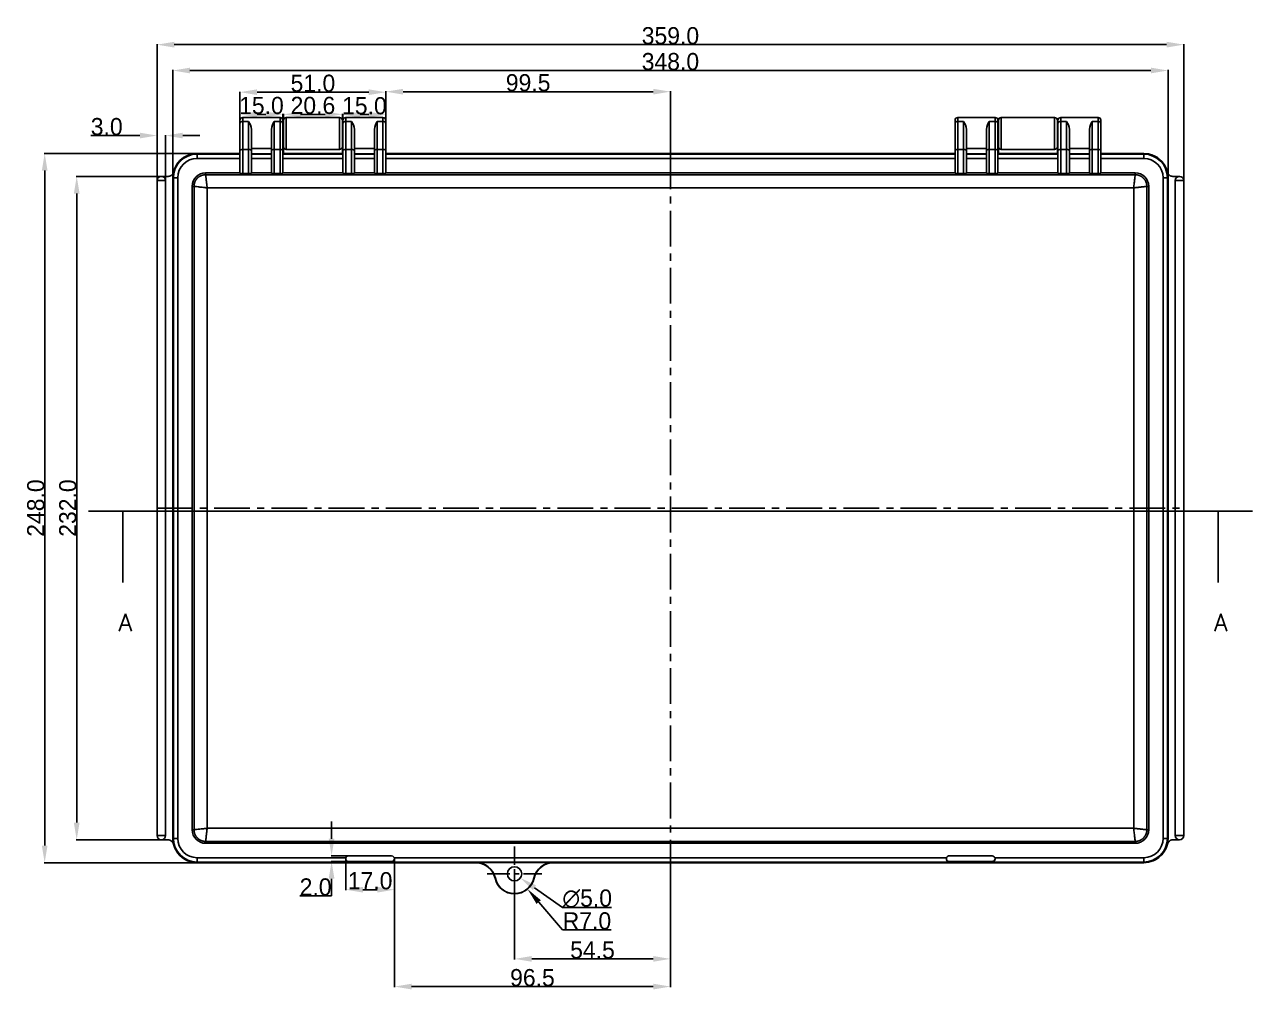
# Model space of a CAD drawing. Header units: inches. Extents: x 84 to 985, y 94 to 954.
# Drawn here: x 94 to 523.3, y 617.1 to 954.5 of the extents above; entities that cross this region are included whole.
import ezdxf
from ezdxf.lldxf.tags import DXFTag

# ---------------------------------------------------------------- set-up
doc = ezdxf.new("R2010")
doc.units = ezdxf.units.IN
doc.header["$MEASUREMENT"] = 0
doc.linetypes.add('CENTER', pattern=[2, 1.25, -0.25, 0.25, -0.25])
for name, color, linetype in [('1', 7, 'Continuous'), ('中心线', 10, 'CENTER'), ('尺寸线', 80, 'Continuous')]:
    doc.layers.add(name, color=color, linetype=linetype)
doc.styles.add('blockfont', font='simplex.shx', dxfattribs={"bigfont": 'bigfont'})
tags = doc.linetypes.add('PHANTOM', pattern=[2.5, 1.25, -0.25, 0.25, -0.25, 0.25, -0.25]).pattern_tags.tags
tags[14:15] = [DXFTag(74, 4), DXFTag(75, 0), DXFTag(340, '0'), DXFTag(46, 0.0), DXFTag(50, 0.0), DXFTag(44, 0.0), DXFTag(45, 0.0)]
tags[12:13] = [DXFTag(74, 4), DXFTag(75, 0), DXFTag(340, '0'), DXFTag(46, 0.0), DXFTag(50, 0.0), DXFTag(44, 0.0), DXFTag(45, 0.0)]
tags[10:11] = [DXFTag(74, 4), DXFTag(75, 0), DXFTag(340, '0'), DXFTag(46, 0.0), DXFTag(50, 0.0), DXFTag(44, 0.0), DXFTag(45, 0.0)]
tags[8:9] = [DXFTag(74, 4), DXFTag(75, 0), DXFTag(340, '0'), DXFTag(46, 0.0), DXFTag(50, 0.0), DXFTag(44, 0.0), DXFTag(45, 0.0)]
tags[6:7] = [DXFTag(74, 4), DXFTag(75, 0), DXFTag(340, '0'), DXFTag(46, 0.0), DXFTag(50, 0.0), DXFTag(44, 0.0), DXFTag(45, 0.0)]
tags[4:5] = [DXFTag(74, 4), DXFTag(75, 0), DXFTag(340, '0'), DXFTag(46, 0.0), DXFTag(50, 0.0), DXFTag(44, 0.0), DXFTag(45, 0.0)]
doc.dimstyles.get("Standard").update_dxf_attribs({"dimtxt": 6, "dimasz": 6, "dimexe": 0.18, "dimexo": 0.0625, "dimgap": 0.09, "dimtad": 1, "dimtoh": 1, "dimdec": 1, "dimzin": 0, "dimdsep": 46, "dimtxsty": 'Standard', "dimcen": 0, "dimadec": 0, "dimazin": 0, "dimtfac": 1, "dimtdec": 1, "dimtofl": 0, "dimtmove": 0, "dimatfit": 3, "dimfxl": 1, "dimtolj": 1, "dimtzin": 0, "dimarcsym": 2})

# ---------------------------------------------------------------- blocks, each defined once
blk = doc.blocks.new('ASSORTED_DRAFT1')
at = {"color": 43}
blk.add_solid([(159.703406, 600.875061), (161.311101, 594.875067), (158.095711, 594.875055), (159.703406, 600.875061)], dxfattribs=at)
blk = doc.blocks.new('ASSORTED_DRAFT2')
at = {"color": 43}
blk.add_solid([(542.703406, 600.875061), (544.311101, 594.875067), (541.095711, 594.875055), (542.703406, 600.875061)], dxfattribs=at)
blk = doc.blocks.new('*D4')
at = {"layer": 'Defpoints', "color": 0}
for p in [(499.29, 947.46), (140.29, 897.37), (499.29, 897.37)]:
    blk.add_point(p, dxfattribs=at)
at = {"layer": '尺寸线', "color": 0, "lineweight": -2}
for p, q in [((140.29, 897.43), (140.29, 947.64)), ((146.29, 947.46), (493.29, 947.46)), ((499.29, 897.43), (499.29, 947.64))]:
    blk.add_line(p, q, dxfattribs=at)
at = {"layer": '尺寸线', "color": 0}
for points in [[(146.29, 948.46), (146.29, 946.46), (140.29, 947.46)], [(493.29, 948.46), (493.29, 946.46), (499.29, 947.46)]]:
    blk.add_solid(points, dxfattribs=at)
at = {"layer": '尺寸线', "color": 0, "insert": (319.79, 950.55), "char_height": 6, "attachment_point": 5}
blk.add_mtext('\\A1;359.0', dxfattribs=at)
blk = doc.blocks.new('*D5')
at = {"layer": 'Defpoints', "color": 0}
for p in [(142.94, 901.4), (112.2, 669.4), (142.94, 669.4)]:
    blk.add_point(p, dxfattribs=at)
at = {"layer": '尺寸线', "color": 0, "lineweight": -2}
for p, q in [((142.88, 901.4), (112.02, 901.4)), ((112.2, 895.4), (112.2, 675.4)), ((142.88, 669.4), (112.02, 669.4))]:
    blk.add_line(p, q, dxfattribs=at)
at = {"layer": '尺寸线', "color": 0}
for points in [[(111.2, 895.4), (113.2, 895.4), (112.2, 901.4)], [(111.2, 675.4), (113.2, 675.4), (112.2, 669.4)]]:
    blk.add_solid(points, dxfattribs=at)
at = {"layer": '尺寸线', "color": 0, "insert": (109.11, 785.4), "char_height": 6, "attachment_point": 5, "rotation": 90}
blk.add_mtext('\\A1;232.0', dxfattribs=at)
blk = doc.blocks.new('*D6')
at = {"layer": 'Defpoints', "color": 0}
for p in [(143.29, 915.68), (140.29, 893.52), (143.29, 893.52)]:
    blk.add_point(p, dxfattribs=at)
at = {"layer": '尺寸线', "color": 0, "lineweight": -2}
for p, q in [((134.29, 915.68), (117.11, 915.68)), ((140.29, 893.58), (140.29, 915.86)), ((143.29, 893.58), (143.29, 915.86)), ((149.29, 915.68), (155.29, 915.68))]:
    blk.add_line(p, q, dxfattribs=at)
at = {"layer": '尺寸线', "color": 0}
for points in [[(134.29, 916.68), (134.29, 914.68), (140.29, 915.68)], [(149.29, 916.68), (149.29, 914.68), (143.29, 915.68)]]:
    blk.add_solid(points, dxfattribs=at)
at = {"layer": '尺寸线', "color": 0, "insert": (122.7, 918.77), "char_height": 6, "attachment_point": 5}
blk.add_mtext('\\A1;3.0', dxfattribs=at)
blk = doc.blocks.new('*D7')
at = {"layer": 'Defpoints', "color": 0}
for p in [(184.29, 923.06), (169.29, 920.44), (184.29, 920.44)]:
    blk.add_point(p, dxfattribs=at)
at = {"layer": '尺寸线', "color": 0, "lineweight": -2}
for p, q in [((169.29, 920.5), (169.29, 923.24)), ((175.29, 923.06), (178.29, 923.06)), ((184.29, 920.5), (184.29, 923.24))]:
    blk.add_line(p, q, dxfattribs=at)
at = {"layer": '尺寸线', "color": 0}
for points in [[(175.29, 924.06), (175.29, 922.06), (169.29, 923.06)], [(178.29, 924.06), (178.29, 922.06), (184.29, 923.06)]]:
    blk.add_solid(points, dxfattribs=at)
at = {"layer": '尺寸线', "color": 0, "insert": (176.79, 926.15), "char_height": 6, "attachment_point": 5}
blk.add_mtext('\\A1;15.0', dxfattribs=at)
blk = doc.blocks.new('*D8')
at = {"layer": 'Defpoints', "color": 0}
for p in [(205.09, 923.09), (184.49, 920.3), (205.09, 920.3)]:
    blk.add_point(p, dxfattribs=at)
at = {"layer": '尺寸线', "color": 0, "lineweight": -2}
for p, q in [((184.49, 920.36), (184.49, 923.27)), ((190.49, 923.09), (199.09, 923.09)), ((205.09, 920.36), (205.09, 923.27))]:
    blk.add_line(p, q, dxfattribs=at)
at = {"layer": '尺寸线', "color": 0}
for points in [[(190.49, 924.09), (190.49, 922.09), (184.49, 923.09)], [(199.09, 924.09), (199.09, 922.09), (205.09, 923.09)]]:
    blk.add_solid(points, dxfattribs=at)
at = {"layer": '尺寸线', "color": 0, "insert": (194.79, 926.18), "char_height": 6, "attachment_point": 5}
blk.add_mtext('\\A1;20.6', dxfattribs=at)
blk = doc.blocks.new('*D9')
at = {"layer": 'Defpoints', "color": 0}
for p in [(205.29, 920.44), (220.29, 922.98), (220.29, 920.44)]:
    blk.add_point(p, dxfattribs=at)
at = {"layer": '尺寸线', "color": 0, "lineweight": -2}
for p, q in [((205.29, 920.5), (205.29, 923.16)), ((220.29, 920.5), (220.29, 923.16)), ((211.29, 922.98), (214.29, 922.98))]:
    blk.add_line(p, q, dxfattribs=at)
at = {"layer": '尺寸线', "color": 0}
for points in [[(211.29, 923.98), (211.29, 921.98), (205.29, 922.98)], [(214.29, 923.98), (214.29, 921.98), (220.29, 922.98)]]:
    blk.add_solid(points, dxfattribs=at)
at = {"layer": '尺寸线', "color": 0, "insert": (212.79, 926.07), "char_height": 6, "attachment_point": 5}
blk.add_mtext('\\A1;15.0', dxfattribs=at)
blk = doc.blocks.new('*D10')
at = {"layer": 'Defpoints', "color": 0}
for p in [(220.29, 930.84), (169.29, 915.11), (220.29, 915.11)]:
    blk.add_point(p, dxfattribs=at)
at = {"layer": '尺寸线', "color": 0, "lineweight": -2}
for p, q in [((169.29, 915.17), (169.29, 931.02)), ((175.29, 930.84), (214.29, 930.84)), ((220.29, 915.17), (220.29, 931.02))]:
    blk.add_line(p, q, dxfattribs=at)
at = {"layer": '尺寸线', "color": 0}
for points in [[(175.29, 931.84), (175.29, 929.84), (169.29, 930.84)], [(214.29, 931.84), (214.29, 929.84), (220.29, 930.84)]]:
    blk.add_solid(points, dxfattribs=at)
at = {"layer": '尺寸线', "color": 0, "insert": (194.79, 933.93), "char_height": 6, "attachment_point": 5}
blk.add_mtext('\\A1;51.0', dxfattribs=at)
blk = doc.blocks.new('*D11')
at = {"layer": 'Defpoints', "color": 0}
for p in [(263.24, 658.93), (267.34, 656.07)]:
    blk.add_point(p, dxfattribs=at)
at = {"layer": '尺寸线', "color": 0, "lineweight": -2}
for p, q in [((282.09, 645.75), (272.25, 652.63)), ((299.18, 645.75), (282.09, 645.75))]:
    blk.add_line(p, q, dxfattribs=at)
at = {"layer": '尺寸线', "color": 0}
blk.add_solid([(272.83, 653.45), (271.68, 651.81), (267.34, 656.07)], dxfattribs=at)
at = {"layer": '尺寸线', "color": 0, "insert": (290.68, 648.84), "char_height": 6, "attachment_point": 5}
blk.add_mtext('\\A1;∅5.0', dxfattribs=at)
blk = doc.blocks.new('*D12')
at = {"layer": 'Defpoints', "color": 0}
for p in [(265.29, 657.5), (269.83, 652.18)]:
    blk.add_point(p, dxfattribs=at)
at = {"layer": '尺寸线', "color": 0, "lineweight": -2}
for p, q in [((282.01, 637.92), (273.73, 647.62)), ((299.1, 637.92), (282.01, 637.92))]:
    blk.add_line(p, q, dxfattribs=at)
at = {"layer": '尺寸线', "color": 0}
blk.add_solid([(274.49, 648.26), (272.97, 646.97), (269.83, 652.18)], dxfattribs=at)
at = {"layer": '尺寸线', "color": 0, "insert": (290.6, 641.01), "char_height": 6, "attachment_point": 5}
blk.add_mtext('\\A1;R7.0', dxfattribs=at)
blk = doc.blocks.new('*D13')
at = {"layer": 'Defpoints', "color": 0}
for p in [(206.29, 662.79), (223.29, 662.79), (223.29, 651.95)]:
    blk.add_point(p, dxfattribs=at)
at = {"layer": '尺寸线', "color": 0, "lineweight": -2}
for p, q in [((206.29, 662.72), (206.29, 651.77)), ((223.29, 662.72), (223.29, 651.77)), ((212.29, 651.95), (217.29, 651.95))]:
    blk.add_line(p, q, dxfattribs=at)
at = {"layer": '尺寸线', "color": 0}
for points in [[(212.29, 652.95), (212.29, 650.95), (206.29, 651.95)], [(217.29, 652.95), (217.29, 650.95), (223.29, 651.95)]]:
    blk.add_solid(points, dxfattribs=at)
at = {"layer": '尺寸线', "color": 0, "insert": (214.79, 655.04), "char_height": 6, "attachment_point": 5}
blk.add_mtext('\\A1;17.0', dxfattribs=at)
blk = doc.blocks.new('*D14')
at = {"layer": 'Defpoints', "color": 0}
for p in [(201.32, 661.78), (211.06, 663.79), (211.06, 661.78)]:
    blk.add_point(p, dxfattribs=at)
at = {"layer": '尺寸线', "color": 0, "lineweight": -2}
for p, q in [((201.32, 669.79), (201.32, 675.79)), ((211, 663.79), (201.14, 663.79)), ((211, 661.78), (201.14, 661.78)), ((201.32, 655.78), (201.32, 649.78)), ((201.32, 649.78), (190.23, 649.78))]:
    blk.add_line(p, q, dxfattribs=at)
at = {"layer": '尺寸线', "color": 0}
for points in [[(200.32, 669.79), (202.32, 669.79), (201.32, 663.79)], [(200.32, 655.78), (202.32, 655.78), (201.32, 661.78)]]:
    blk.add_solid(points, dxfattribs=at)
at = {"layer": '尺寸线', "color": 0, "insert": (195.73, 652.87), "char_height": 6, "attachment_point": 5}
blk.add_mtext('\\A1;2.0', dxfattribs=at)
blk = doc.blocks.new('*D15')
at = {"layer": 'Defpoints', "color": 0}
for p in [(493.79, 938.42), (145.79, 900.9), (493.79, 900.9)]:
    blk.add_point(p, dxfattribs=at)
at = {"layer": '尺寸线', "color": 0, "lineweight": -2}
for p, q in [((145.79, 900.96), (145.79, 938.6)), ((151.79, 938.42), (487.79, 938.42)), ((493.79, 900.96), (493.79, 938.6))]:
    blk.add_line(p, q, dxfattribs=at)
at = {"layer": '尺寸线', "color": 0}
for points in [[(151.79, 939.42), (151.79, 937.42), (145.79, 938.42)], [(487.79, 939.42), (487.79, 937.42), (493.79, 938.42)]]:
    blk.add_solid(points, dxfattribs=at)
at = {"layer": '尺寸线', "color": 0, "insert": (319.79, 941.51), "char_height": 6, "attachment_point": 5}
blk.add_mtext('\\A1;348.0', dxfattribs=at)
blk = doc.blocks.new('*D16')
at = {"layer": 'Defpoints', "color": 0}
for p in [(159.88, 909.4), (101, 661.4), (159.88, 661.4)]:
    blk.add_point(p, dxfattribs=at)
at = {"layer": '尺寸线', "color": 0, "lineweight": -2}
for p, q in [((159.81, 909.4), (100.82, 909.4)), ((101, 903.4), (101, 667.4)), ((159.81, 661.4), (100.82, 661.4))]:
    blk.add_line(p, q, dxfattribs=at)
at = {"layer": '尺寸线', "color": 0}
for points in [[(100, 903.4), (102, 903.4), (101, 909.4)], [(100, 667.4), (102, 667.4), (101, 661.4)]]:
    blk.add_solid(points, dxfattribs=at)
at = {"layer": '尺寸线', "color": 0, "insert": (97.91, 785.4), "char_height": 6, "attachment_point": 5, "rotation": 90}
blk.add_mtext('\\A1;248.0', dxfattribs=at)
blk = doc.blocks.new('*D33')
at = {"layer": 'Defpoints', "color": 0}
for p in [(319.79, 665.49), (265.29, 657.5), (319.79, 627.75)]:
    blk.add_point(p, dxfattribs=at)
at = {"layer": '尺寸线', "color": 0, "lineweight": -2}
for p, q in [((319.79, 665.43), (319.79, 627.57)), ((265.29, 657.44), (265.29, 627.57)), ((271.29, 627.75), (313.79, 627.75))]:
    blk.add_line(p, q, dxfattribs=at)
at = {"layer": '尺寸线', "color": 0}
for points in [[(271.29, 628.75), (271.29, 626.75), (265.29, 627.75)], [(313.79, 628.75), (313.79, 626.75), (319.79, 627.75)]]:
    blk.add_solid(points, dxfattribs=at)
at = {"layer": '尺寸线', "color": 0, "insert": (292.54, 630.84), "char_height": 6, "attachment_point": 5}
blk.add_mtext('\\A1;54.5', dxfattribs=at)
blk = doc.blocks.new('*D34')
at = {"layer": 'Defpoints', "color": 0}
for p in [(223.29, 662.68), (319.79, 665.43), (319.79, 618.07)]:
    blk.add_point(p, dxfattribs=at)
at = {"layer": '尺寸线', "color": 0, "lineweight": -2}
for p, q in [((223.29, 662.62), (223.29, 617.89)), ((319.79, 665.36), (319.79, 617.89)), ((229.29, 618.07), (313.79, 618.07))]:
    blk.add_line(p, q, dxfattribs=at)
at = {"layer": '尺寸线', "color": 0}
for points in [[(229.29, 619.07), (229.29, 617.07), (223.29, 618.07)], [(313.79, 619.07), (313.79, 617.07), (319.79, 618.07)]]:
    blk.add_solid(points, dxfattribs=at)
at = {"layer": '尺寸线', "color": 0, "insert": (271.54, 621.16), "char_height": 6, "attachment_point": 5}
blk.add_mtext('\\A1;96.5', dxfattribs=at)
blk = doc.blocks.new('*D45')
at = {"layer": 'Defpoints', "color": 0}
for p in [(319.79, 931.02), (220.29, 915.17), (319.79, 909.17)]:
    blk.add_point(p, dxfattribs=at)
at = {"layer": '尺寸线', "color": 0, "lineweight": -2}
for p, q in [((220.29, 915.23), (220.29, 931.2)), ((226.29, 931.02), (313.79, 931.02)), ((319.79, 909.23), (319.79, 931.2))]:
    blk.add_line(p, q, dxfattribs=at)
at = {"layer": '尺寸线', "color": 0}
for points in [[(226.29, 932.02), (226.29, 930.02), (220.29, 931.02)], [(313.79, 932.02), (313.79, 930.02), (319.79, 931.02)]]:
    blk.add_solid(points, dxfattribs=at)
at = {"layer": '尺寸线', "color": 0, "insert": (270.04, 934.11), "char_height": 6, "attachment_point": 5}
blk.add_mtext('\\A1;99.5', dxfattribs=at)

msp = doc.modelspace()

# ---------------------------------------------------------------- linework, layer by layer
at = {"layer": '1', "color": 252}
for p, q in [((169.29, 921), (169.29, 919.88)), ((169.29, 910.34), (169.29, 919.88)), ((170.29, 922), (170.29, 920.63)), ((183.29, 922), (170.29, 922)), ((170.29, 920.63), (170.29, 910.8)), ((172.29, 920.63), (170.29, 920.63)), ((172.29, 910.8), (172.29, 920.63)), ((181.29, 920.63), (181.29, 910.8)), ((183.29, 920.63), (181.29, 920.63)), ((183.29, 922), (183.29, 920.63)), ((183.29, 910.8), (183.29, 920.63)), ((184.29, 921), (184.29, 919.88)), ((184.29, 919.88), (184.29, 910.34)), ((184.49, 921), (184.49, 911.8)), ((185.49, 922), (185.49, 910.8)), ((204.09, 922), (185.49, 922)), ((204.09, 922), (204.09, 910.8)), ((205.09, 921), (205.09, 911.8)), ((205.29, 921), (205.29, 919.88)), ((205.29, 910.34), (205.29, 919.88)), ((206.29, 922), (206.29, 920.63)), ((219.29, 922), (206.29, 922)), ((206.29, 920.63), (206.29, 910.8)), ((208.29, 920.63), (206.29, 920.63)), ((208.29, 910.8), (208.29, 920.63)), ((217.29, 920.63), (217.29, 910.8)), ((219.29, 920.63), (217.29, 920.63)), ((219.29, 922), (219.29, 920.63)), ((219.29, 910.8), (219.29, 920.63)), ((220.29, 921), (220.29, 919.88)), ((220.29, 919.88), (220.29, 910.34)), ((419.29, 921), (419.29, 919.88)), ((419.29, 910.34), (419.29, 919.88)), ((420.29, 920.63), (420.29, 922)), ((433.29, 922), (420.29, 922)), ((420.29, 920.63), (420.29, 910.8)), ((420.29, 920.63), (422.29, 920.63)), ((422.29, 910.8), (422.29, 920.63)), ((431.29, 920.63), (431.29, 910.8)), ((431.29, 920.63), (433.29, 920.63)), ((433.29, 922), (433.29, 920.63)), ((433.29, 910.8), (433.29, 920.63)), ((434.29, 919.88), (434.29, 921)), ((434.29, 919.88), (434.29, 910.34)), ((434.49, 911.8), (434.49, 921)), ((435.49, 922), (435.49, 910.8)), ((454.09, 922), (435.49, 922)), ((454.09, 910.8), (454.09, 922)), ((455.09, 921), (455.09, 911.8)), ((455.29, 921), (455.29, 919.88)), ((455.29, 910.34), (455.29, 919.88)), ((456.29, 920.63), (456.29, 922)), ((469.29, 922), (456.29, 922)), ((456.29, 920.63), (456.29, 910.8)), ((456.29, 920.63), (458.29, 920.63)), ((458.29, 910.8), (458.29, 920.63)), ((467.29, 920.63), (467.29, 910.8)), ((467.29, 920.63), (469.29, 920.63)), ((469.29, 922), (469.29, 920.63)), ((469.29, 910.8), (469.29, 920.63)), ((470.29, 919.88), (470.29, 921)), ((470.29, 919.88), (470.29, 910.34)), ((173.29, 917.78), (173.29, 910.34)), ((180.29, 910.34), (180.29, 917.78)), ((209.29, 917.78), (209.29, 910.34)), ((216.29, 910.34), (216.29, 917.78)), ((423.29, 917.78), (423.29, 910.34)), ((430.29, 910.34), (430.29, 917.78)), ((459.29, 917.78), (459.29, 910.34)), ((466.29, 910.34), (466.29, 917.78)), ((169.29, 902.41), (169.29, 910.34)), ((170.29, 910.8), (170.29, 902.38)), ((172.29, 910.8), (170.29, 910.8)), ((172.29, 902.38), (172.29, 910.8)), ((180.29, 911.17), (173.29, 911.17)), ((173.29, 910.34), (173.29, 902.41)), ((180.29, 902.41), (180.29, 910.34)), ((181.29, 910.8), (181.29, 902.38)), ((183.29, 910.8), (181.29, 910.8)), ((183.29, 902.38), (183.29, 910.8)), ((184.29, 910.34), (184.29, 902.41)), ((184.49, 911.8), (184.49, 909.4)), ((204.09, 910.8), (185.49, 910.8)), ((205.09, 911.8), (205.09, 909.4)), ((205.29, 902.41), (205.29, 910.34)), ((206.29, 910.8), (206.29, 902.38)), ((208.29, 910.8), (206.29, 910.8)), ((208.29, 902.38), (208.29, 910.8)), ((216.29, 911.17), (209.29, 911.17)), ((209.29, 910.34), (209.29, 902.41)), ((216.29, 902.41), (216.29, 910.34)), ((217.29, 910.8), (217.29, 902.38)), ((219.29, 910.8), (217.29, 910.8)), ((219.29, 902.38), (219.29, 910.8)), ((220.29, 910.34), (220.29, 902.41)), ((419.29, 902.41), (419.29, 910.34)), ((420.29, 910.8), (420.29, 902.38)), ((420.29, 910.8), (422.29, 910.8)), ((422.29, 902.38), (422.29, 910.8)), ((430.29, 911.17), (423.29, 911.17)), ((423.29, 910.34), (423.29, 902.41)), ((430.29, 902.41), (430.29, 910.34)), ((431.29, 910.8), (431.29, 902.38)), ((431.29, 910.8), (433.29, 910.8)), ((433.29, 902.38), (433.29, 910.8)), ((434.29, 910.34), (434.29, 902.41)), ((434.49, 911.8), (434.49, 909.4)), ((435.49, 910.8), (454.09, 910.8)), ((455.09, 911.8), (455.09, 909.4)), ((455.29, 902.41), (455.29, 910.34)), ((456.29, 910.8), (456.29, 902.38)), ((456.29, 910.8), (458.29, 910.8)), ((458.29, 902.38), (458.29, 910.8)), ((466.29, 911.17), (459.29, 911.17)), ((459.29, 910.34), (459.29, 902.41)), ((466.29, 902.41), (466.29, 910.34)), ((467.29, 910.8), (467.29, 902.38)), ((467.29, 910.8), (469.29, 910.8)), ((469.29, 902.38), (469.29, 910.8)), ((470.29, 910.34), (470.29, 902.41)), ((154.29, 909.17), (154.29, 909.4)), ((169.29, 909.4), (154.29, 909.4)), ((169.29, 909.4), (154.29, 909.4)), ((154.29, 907.67), (154.29, 909.17)), ((154.29, 909.17), (169.29, 909.17)), ((169.29, 907.67), (154.29, 907.67)), ((180.29, 909.33), (173.29, 909.33)), ((173.29, 909.17), (180.29, 909.17)), ((180.29, 907.67), (173.29, 907.67)), ((205.29, 909.4), (184.29, 909.4)), ((184.49, 909.4), (184.29, 909.4)), ((184.29, 909.17), (205.29, 909.17)), ((205.29, 907.67), (184.29, 907.67)), ((205.29, 909.4), (205.09, 909.4)), ((216.29, 909.33), (209.29, 909.33)), ((209.29, 909.17), (216.29, 909.17)), ((216.29, 907.67), (209.29, 907.67)), ((419.29, 909.4), (220.29, 909.4)), ((419.29, 909.4), (220.29, 909.4)), ((220.29, 909.17), (419.29, 909.17)), ((419.29, 907.67), (220.29, 907.67)), ((430.29, 909.33), (423.29, 909.33)), ((423.29, 909.17), (430.29, 909.17)), ((430.29, 907.67), (423.29, 907.67)), ((455.29, 909.4), (434.29, 909.4)), ((434.49, 909.4), (434.29, 909.4)), ((434.29, 909.17), (455.29, 909.17)), ((455.29, 907.67), (434.29, 907.67)), ((455.29, 909.4), (455.09, 909.4)), ((466.29, 909.33), (459.29, 909.33)), ((459.29, 909.17), (466.29, 909.17)), ((466.29, 907.67), (459.29, 907.67)), ((485.29, 909.4), (470.29, 909.4)), ((485.29, 909.4), (470.29, 909.4)), ((470.29, 909.17), (485.29, 909.17)), ((485.29, 907.67), (470.29, 907.67)), ((485.29, 909.17), (485.29, 909.4)), ((485.29, 907.67), (485.29, 909.17)), ((157.29, 901.97), (157.29, 902.62)), ((157.29, 902.62), (169.29, 902.62)), ((157.29, 901.97), (482.29, 901.97)), ((172.29, 902.38), (170.29, 902.38)), ((173.29, 902.62), (180.29, 902.62)), ((183.29, 902.38), (181.29, 902.38)), ((184.29, 902.62), (205.29, 902.62)), ((208.29, 902.38), (206.29, 902.38)), ((209.29, 902.62), (216.29, 902.62)), ((219.29, 902.38), (217.29, 902.38)), ((220.29, 902.62), (419.29, 902.62)), ((420.29, 902.38), (422.29, 902.38)), ((423.29, 902.62), (430.29, 902.62)), ((431.29, 902.38), (433.29, 902.38)), ((434.29, 902.62), (455.29, 902.62)), ((456.29, 902.38), (458.29, 902.38)), ((459.29, 902.62), (466.29, 902.62)), ((467.29, 902.38), (469.29, 902.38)), ((470.29, 902.62), (482.29, 902.62)), ((482.29, 901.97), (482.29, 902.62)), ((140.29, 670.9), (140.29, 899.9)), ((143.29, 899.9), (140.29, 899.9)), ((144.09, 901.4), (141.79, 901.4)), ((143.29, 899.9), (143.29, 670.9)), ((145.79, 900.9), (145.79, 669.9)), ((146.02, 900.9), (145.79, 900.9)), ((147.52, 900.9), (146.02, 900.9)), ((146.02, 669.9), (146.02, 900.9)), ((147.52, 900.9), (147.52, 669.9)), ((153.22, 897.9), (152.57, 897.9)), ((152.57, 672.9), (152.57, 897.9)), ((153.22, 672.9), (153.22, 897.9)), ((481.76, 897.38), (157.81, 897.38)), ((157.81, 897.38), (157.81, 673.43)), ((481.76, 673.43), (481.76, 897.38)), ((486.36, 897.9), (486.36, 672.9)), ((486.36, 897.9), (487.01, 897.9)), ((487.01, 897.9), (487.01, 672.9)), ((492.06, 669.9), (492.06, 900.9)), ((493.56, 900.9), (492.06, 900.9)), ((493.56, 900.9), (493.56, 669.9)), ((493.56, 900.9), (493.79, 900.9)), ((493.79, 669.9), (493.79, 900.9)), ((497.79, 901.4), (495.49, 901.4)), ((496.29, 670.9), (496.29, 899.9)), ((499.29, 899.9), (496.29, 899.9)), ((499.29, 899.9), (499.29, 670.9)), ((143.29, 670.9), (140.29, 670.9)), ((146.02, 669.9), (145.79, 669.9)), ((147.52, 669.9), (146.02, 669.9)), ((153.22, 672.9), (152.57, 672.9)), ((157.81, 673.43), (481.76, 673.43)), ((486.36, 672.9), (487.01, 672.9)), ((493.56, 669.9), (492.06, 669.9)), ((493.56, 669.9), (493.79, 669.9)), ((499.29, 670.9), (496.29, 670.9)), ((141.79, 669.4), (144.09, 669.4)), ((482.29, 668.83), (157.29, 668.83)), ((157.29, 668.83), (157.29, 668.18)), ((482.29, 668.18), (157.29, 668.18)), ((482.29, 668.83), (482.29, 668.18)), ((495.49, 669.4), (497.79, 669.4)), ((154.29, 661.63), (154.29, 663.13)), ((154.29, 663.13), (206.35, 663.13)), ((154.29, 661.63), (154.29, 661.4)), ((207.29, 661.63), (154.29, 661.63)), ((154.29, 661.4), (251.64, 661.4)), ((154.29, 661.4), (206.29, 661.4)), ((206.29, 662.79), (206.29, 662.68)), ((222.29, 663.79), (207.29, 663.79)), ((207.29, 661.78), (222.29, 661.78)), ((207.29, 661.78), (207.29, 661.63)), ((222.29, 661.63), (222.29, 661.78)), ((417.29, 661.63), (222.29, 661.63)), ((223.23, 663.13), (416.35, 663.13)), ((223.29, 662.68), (223.29, 662.79)), ((223.29, 661.4), (251.64, 661.4)), ((278.94, 661.51), (251.64, 661.51)), ((251.64, 661.51), (251.64, 661.4)), ((278.94, 661.51), (278.94, 661.4)), ((278.94, 661.4), (485.29, 661.4)), ((278.94, 661.4), (416.29, 661.4)), ((416.29, 662.79), (416.29, 662.68)), ((432.29, 663.79), (417.29, 663.79)), ((417.29, 661.78), (417.29, 661.63)), ((417.29, 661.78), (432.29, 661.78)), ((432.29, 661.63), (432.29, 661.78)), ((485.29, 661.63), (432.29, 661.63)), ((433.23, 663.13), (485.29, 663.13)), ((433.29, 662.68), (433.29, 662.79)), ((433.29, 661.4), (485.29, 661.4)), ((485.29, 661.63), (485.29, 663.13)), ((485.29, 661.63), (485.29, 661.4)), ((258.57, 655.98), (258.46, 655.95)), ((272.01, 655.98), (272.11, 655.95))]:
    msp.add_line(p, q, dxfattribs=at)
at = {"layer": '1', "color": 43, "linetype": 'PHANTOM', "ltscale": 32.56}
msp.add_line((523.29, 784.35), (116.29, 784.35), dxfattribs=at)
at = {"layer": '1', "color": 43}
for p, q in [((128.29, 759.35), (128.29, 784.35)), ((511.29, 759.35), (511.29, 784.35))]:
    msp.add_line(p, q, dxfattribs=at)
at = {"layer": '1', "color": 23, "linetype": 'CENTER', "ltscale": 6.35}
for p, q in [((265.29, 647.98), (265.29, 667.03)), ((255.76, 657.5), (274.81, 657.5))]:
    msp.add_line(p, q, dxfattribs=at)
at = {"layer": '1', "color": 252}
msp.add_circle((265.29, 657.5), 2.5, dxfattribs=at)
for centre, radius, start, end in [((170.29, 921), 1, 90, 180), ((183.29, 921), 1, 0, 90), ((185.49, 921), 1, 90, 180), ((204.09, 921), 1, 0, 90), ((206.29, 921), 1, 90, 180), ((219.29, 921), 1, 0, 90), ((420.29, 921), 1, 90, 180), ((433.29, 921), 1, 0, 90), ((435.49, 921), 1, 90, 180), ((454.09, 921), 1, 0, 90), ((456.29, 921), 1, 90, 180), ((469.29, 921), 1, 0, 90), ((154.29, 900.9), 8.5, 90, 180), ((154.29, 900.9), 8.5, 90, 166.2242), ((154.29, 900.9), 6.77, 90, 180), ((485.29, 900.9), 8.5, 0, 90), ((485.29, 900.9), 8.5, 13.7758, 90), ((485.29, 900.9), 6.77, 0, 90), ((141.79, 899.9), 1.5, 0, 180), ((497.79, 899.9), 1.5, 0, 180), ((141.79, 670.9), 1.5, 180, 0), ((154.29, 669.9), 8.5, 180, 270), ((154.29, 669.9), 6.77, 180, 270), ((485.29, 669.9), 6.77, 270, 0), ((485.29, 669.9), 8.5, 270, 0), ((497.79, 670.9), 1.5, 180, 0), ((154.29, 669.9), 8.5, 193.7758, 270), ((485.29, 669.9), 8.5, 270, 346.2242), ((265.29, 657.5), 7, 192.793, 347.207), ((265.29, 657.5), 7, 192.793, 347.207), ((265.29, 657.5), 6.89, 192.793, 347.207)]:
    msp.add_arc(centre, radius, start, end, dxfattribs=at)
at = {"layer": '1', "color": 252, "extrusion": (0, 0, -1)}
for centre, radius, start, end in [((-185.49, 911.8), 1, 270, 0), ((-204.09, 911.8), 1, 180, 270), ((-435.49, 911.8), 1, 270, 0), ((-454.09, 911.8), 1, 180, 270), ((-154.29, 900.9), 8.27, 0, 90), ((-485.29, 900.9), 8.27, 90, 180), ((-157.29, 897.9), 4.72, 0, 90), ((-482.29, 897.9), 4.72, 90, 180), ((-154.29, 669.9), 8.27, 270, 0), ((-157.29, 672.9), 4.72, 270, 0), ((-482.29, 672.9), 4.72, 180, 270), ((-485.29, 669.9), 8.27, 180, 270), ((-251.64, 654.4), 7.11, 90, 167.207), ((-251.64, 654.4), 7, 90, 167.207), ((-251.64, 654.4), 7, 90, 167.207), ((-278.94, 654.4), 7.11, 12.793, 90), ((-278.94, 654.4), 7, 12.793, 90), ((-278.94, 654.4), 7, 12.793, 90)]:
    msp.add_arc(centre, radius, start, end, dxfattribs=at)
at = {"layer": '1', "color": 252}
for centre, major_axis, ratio, start_param, end_param in [((170.29, 919.88), (-1, 0), 0.755344, 4.712389, 6.283185), ((183.29, 919.88), (1, 0), 0.755344, 0, 1.570796), ((206.29, 919.88), (-1, 0), 0.755344, 4.712389, 6.283185), ((219.29, 919.88), (1, 0), 0.755344, 0, 1.570796), ((420.29, 919.88), (-1, 0), 0.755344, 4.712389, 6.283185), ((433.29, 919.88), (1, 0), 0.755344, 0, 1.570796), ((456.29, 919.88), (1, 0), 0.755344, 1.570796, 3.141593), ((469.29, 919.88), (-1, 0), 0.755344, 3.141593, 4.712389), ((207.29, 662.79), (0, 1), 0.999391, 0, 3.141593), ((222.29, 662.79), (0, 1), 0.999391, 3.141593, 6.283185), ((417.29, 662.79), (0, 1), 0.999391, 0, 3.141593), ((432.29, 662.79), (0, 1), 0.999391, 3.141593, 6.283185)]:
    msp.add_ellipse(centre, major_axis=major_axis, ratio=ratio, start_param=start_param, end_param=end_param, dxfattribs=at)
at = {"layer": '1', "color": 252, "extrusion": (0, 0, -1)}
for centre, ratio, start_param, end_param in [((170.29, 910.34), 0.456311, 3.141593, 4.712389), ((172.29, 910.34), 0.456311, 4.712389, 6.283185), ((181.29, 910.34), 0.456311, 3.141593, 4.712389), ((183.29, 910.34), 0.456311, 4.712389, 6.283185), ((206.29, 910.34), 0.456311, 3.141593, 4.712389), ((208.29, 910.34), 0.456311, 4.712389, 6.283185), ((217.29, 910.34), 0.456311, 3.141593, 4.712389), ((219.29, 910.34), 0.456311, 4.712389, 6.283185), ((420.29, 910.34), 0.456311, 3.141593, 4.712389), ((422.29, 910.34), 0.456311, 4.712389, 6.283185), ((431.29, 910.34), 0.456311, 3.141593, 4.712389), ((433.29, 910.34), 0.456311, 4.712389, 6.283185), ((456.29, 910.34), 0.456311, 3.141593, 4.712389), ((458.29, 910.34), 0.456311, 4.712389, 6.283185), ((467.29, 910.34), 0.456311, 3.141593, 4.712389), ((469.29, 910.34), 0.456311, 4.712389, 6.283185), ((170.29, 902.41), 0.034921, 1.570796, 3.141593), ((172.29, 902.41), 0.034921, 0, 1.570796), ((181.29, 902.41), 0.034921, 1.570796, 3.141593), ((183.29, 902.41), 0.034921, 0, 1.570796), ((206.29, 902.41), 0.034921, 1.570796, 3.141593), ((208.29, 902.41), 0.034921, 0, 1.570796), ((217.29, 902.41), 0.034921, 1.570796, 3.141593), ((219.29, 902.41), 0.034921, 0, 1.570796), ((420.29, 902.41), 0.034921, 1.570796, 3.141593), ((422.29, 902.41), 0.034921, 0, 1.570796), ((431.29, 902.41), 0.034921, 1.570796, 3.141593), ((433.29, 902.41), 0.034921, 0, 1.570796), ((456.29, 902.41), 0.034921, 1.570796, 3.141593), ((458.29, 902.41), 0.034921, 0, 1.570796), ((467.29, 902.41), 0.034921, 1.570796, 3.141593), ((469.29, 902.41), 0.034921, 0, 1.570796)]:
    msp.add_ellipse(centre, major_axis=(1, 0), ratio=ratio, start_param=start_param, end_param=end_param, dxfattribs=at)
at = {"layer": '1', "color": 252}
for points in [[(172.29, 920.63), (172.75, 919.91), (173.29, 918.95), (173.29, 917.78)], [(180.29, 917.78), (180.29, 918.95), (180.83, 919.91), (181.29, 920.63)], [(208.29, 920.63), (208.75, 919.91), (209.29, 918.95), (209.29, 917.78)], [(216.29, 917.78), (216.29, 918.95), (216.83, 919.91), (217.29, 920.63)], [(422.29, 920.63), (422.75, 919.91), (423.29, 918.95), (423.29, 917.78)], [(430.29, 917.78), (430.29, 918.95), (430.83, 919.91), (431.29, 920.63)], [(458.29, 920.63), (458.75, 919.91), (459.29, 918.95), (459.29, 917.78)], [(466.29, 917.78), (466.29, 918.95), (466.83, 919.91), (467.29, 920.63)]]:
    msp.add_open_spline(points, degree=3, dxfattribs=at)
for points, knots in [([(146.03, 902.92), (145.98, 902.71), (145.89, 902.5), (145.65, 902.13), (145.5, 901.97), (145.24, 901.76), (145.14, 901.7), (144.95, 901.59), (144.85, 901.55), (144.64, 901.47), (144.53, 901.45), (144.31, 901.41), (144.2, 901.4), (144.09, 901.4)], [0, 0, 0, 0, 0.25, 0.25, 0.5, 0.5, 0.625, 0.625, 0.75, 0.75, 0.875, 0.875, 1, 1, 1, 1]), ([(153.22, 897.9), (153.22, 897.93), (153.22, 898), (153.22, 898.09), (153.23, 898.19), (153.23, 898.28), (153.24, 898.38), (153.26, 898.47), (153.27, 898.56), (153.29, 898.66), (153.31, 898.75), (153.33, 898.84), (153.35, 898.93), (153.37, 899.02), (153.4, 899.11), (153.43, 899.2), (153.46, 899.29), (153.49, 899.37), (153.53, 899.46), (153.56, 899.54), (153.6, 899.62), (153.64, 899.71), (153.68, 899.79), (153.72, 899.87), (153.77, 899.94), (153.81, 900.02), (153.86, 900.1), (153.91, 900.17), (153.96, 900.24), (154.01, 900.32), (154.06, 900.39), (154.12, 900.46), (154.17, 900.52), (154.23, 900.59), (154.29, 900.65), (154.35, 900.72), (154.43, 900.8), (154.54, 900.9), (154.67, 901.02), (154.81, 901.13), (154.96, 901.24), (155.11, 901.34), (155.27, 901.44), (155.44, 901.53), (155.6, 901.61), (155.78, 901.68), (155.95, 901.75), (156.14, 901.81), (156.32, 901.86), (156.51, 901.9), (156.7, 901.93), (156.89, 901.95), (157.09, 901.97), (157.22, 901.97), (157.29, 901.97)], [0, 0, 0, 0, 0.015049, 0.030054, 0.045013, 0.059927, 0.074796, 0.089619, 0.104398, 0.119132, 0.13382, 0.148464, 0.163063, 0.177617, 0.192125, 0.206589, 0.221009, 0.235383, 0.249713, 0.263997, 0.278237, 0.292433, 0.306584, 0.32069, 0.334751, 0.348768, 0.36274, 0.376668, 0.390551, 0.40439, 0.418184, 0.431934, 0.445639, 0.4593, 0.472917, 0.486489, 0.500017, 0.527915, 0.556, 0.584274, 0.612736, 0.641387, 0.670226, 0.699255, 0.728474, 0.757881, 0.787479, 0.817267, 0.847245, 0.877414, 0.907774, 0.938325, 0.969067, 1, 1, 1, 1]), ([(157.29, 901.97), (157.29, 901.97), (157.29, 901.96), (157.29, 901.96), (157.29, 901.95), (157.29, 901.94), (157.29, 901.92), (157.3, 901.9), (157.3, 901.88), (157.3, 901.86), (157.3, 901.83), (157.31, 901.81), (157.31, 901.77), (157.31, 901.74), (157.32, 901.7), (157.32, 901.66), (157.33, 901.62), (157.34, 901.54), (157.35, 901.39), (157.38, 901.16), (157.41, 900.89), (157.45, 900.59), (157.48, 900.26), (157.52, 899.92), (157.57, 899.53), (157.6, 899.21), (157.63, 898.98), (157.64, 898.85), (157.66, 898.71), (157.68, 898.56), (157.7, 898.39), (157.72, 898.21), (157.74, 898.02), (157.76, 897.82), (157.79, 897.6), (157.8, 897.45), (157.81, 897.38)], [0, 0, 0, 0, 0.01536, 0.03075, 0.046168, 0.061616, 0.077093, 0.0926, 0.108137, 0.123703, 0.1393, 0.154926, 0.170582, 0.186269, 0.201986, 0.217733, 0.233511, 0.24932, 0.309582, 0.371278, 0.434412, 0.498989, 0.556869, 0.617871, 0.681998, 0.74925, 0.766868, 0.786142, 0.807074, 0.829664, 0.85391, 0.879814, 0.907375, 0.936593, 0.967468, 1, 1, 1, 1]), ([(482.29, 901.97), (482.29, 901.96), (482.28, 901.92), (482.27, 901.79), (482.26, 901.7), (482.22, 901.34), (482.18, 900.99), (482.08, 900.15), (482.02, 899.64), (481.93, 898.83), (481.9, 898.54), (481.85, 898.11), (481.83, 897.96), (481.8, 897.67), (481.78, 897.52), (481.76, 897.38)], [0, 0, 0, 0, 0.125, 0.125, 0.25, 0.25, 0.5, 0.5, 0.75, 0.75, 0.875, 0.875, 0.9375, 0.9375, 1, 1, 1, 1]), ([(482.29, 901.97), (482.32, 901.97), (482.38, 901.97), (482.48, 901.97), (482.58, 901.96), (482.67, 901.95), (482.77, 901.94), (482.86, 901.93), (482.95, 901.92), (483.05, 901.9), (483.14, 901.88), (483.23, 901.86), (483.32, 901.84), (483.41, 901.81), (483.5, 901.79), (483.59, 901.76), (483.67, 901.73), (483.76, 901.7), (483.84, 901.66), (483.93, 901.63), (484.01, 901.59), (484.09, 901.55), (484.17, 901.51), (484.25, 901.47), (484.33, 901.42), (484.41, 901.38), (484.48, 901.33), (484.56, 901.28), (484.63, 901.23), (484.7, 901.18), (484.77, 901.12), (484.84, 901.07), (484.91, 901.01), (484.98, 900.96), (485.04, 900.9), (485.1, 900.84), (485.19, 900.76), (485.29, 900.65), (485.41, 900.52), (485.52, 900.37), (485.63, 900.23), (485.73, 900.07), (485.83, 899.92), (485.91, 899.75), (486, 899.58), (486.07, 899.41), (486.14, 899.23), (486.19, 899.05), (486.24, 898.87), (486.29, 898.68), (486.32, 898.49), (486.34, 898.29), (486.36, 898.1), (486.36, 897.97), (486.36, 897.9)], [0, 0, 0, 0, 0.015049, 0.030054, 0.045013, 0.059927, 0.074796, 0.089619, 0.104398, 0.119132, 0.13382, 0.148464, 0.163063, 0.177617, 0.192125, 0.206589, 0.221009, 0.235383, 0.249713, 0.263997, 0.278237, 0.292433, 0.306584, 0.32069, 0.334751, 0.348768, 0.36274, 0.376668, 0.390551, 0.40439, 0.418184, 0.431934, 0.445639, 0.4593, 0.472917, 0.486489, 0.500017, 0.527915, 0.556001, 0.584275, 0.612737, 0.641388, 0.670228, 0.699257, 0.728475, 0.757883, 0.787481, 0.817269, 0.847247, 0.877415, 0.907775, 0.938325, 0.969067, 1, 1, 1, 1]), ([(495.49, 901.4), (495.26, 901.4), (495.05, 901.44), (494.62, 901.58), (494.43, 901.69), (494.16, 901.9), (494.08, 901.97), (493.93, 902.13), (493.87, 902.22), (493.75, 902.41), (493.69, 902.51), (493.61, 902.71), (493.57, 902.82), (493.54, 902.92)], [0, 0, 0, 0, 0.25, 0.25, 0.5, 0.5, 0.625, 0.625, 0.75, 0.75, 0.875, 0.875, 1, 1, 1, 1]), ([(153.22, 897.9), (153.23, 897.9), (153.26, 897.89), (153.4, 897.88), (153.49, 897.87), (153.85, 897.83), (154.19, 897.79), (155.04, 897.69), (155.54, 897.63), (156.36, 897.54), (156.65, 897.51), (157.08, 897.46), (157.23, 897.44), (157.52, 897.41), (157.67, 897.39), (157.81, 897.38)], [0, 0, 0, 0, 0.125, 0.125, 0.25, 0.25, 0.5, 0.5, 0.75, 0.75, 0.875, 0.875, 0.9375, 0.9375, 1, 1, 1, 1]), ([(486.36, 897.9), (486.36, 897.9), (486.35, 897.9), (486.35, 897.9), (486.34, 897.9), (486.33, 897.9), (486.31, 897.89), (486.29, 897.89), (486.27, 897.89), (486.25, 897.89), (486.22, 897.88), (486.19, 897.88), (486.16, 897.88), (486.13, 897.87), (486.09, 897.87), (486.05, 897.87), (486.01, 897.86), (485.92, 897.85), (485.78, 897.83), (485.55, 897.81), (485.27, 897.78), (484.98, 897.74), (484.65, 897.71), (484.3, 897.67), (483.91, 897.62), (483.6, 897.58), (483.37, 897.56), (483.24, 897.54), (483.1, 897.53), (482.95, 897.51), (482.78, 897.49), (482.6, 897.47), (482.41, 897.45), (482.21, 897.43), (481.99, 897.4), (481.84, 897.38), (481.76, 897.38)], [0, 0, 0, 0, 0.01536, 0.03075, 0.046168, 0.061616, 0.077093, 0.0926, 0.108137, 0.123703, 0.1393, 0.154926, 0.170582, 0.186269, 0.201986, 0.217733, 0.233511, 0.24932, 0.309582, 0.371278, 0.434412, 0.498989, 0.556869, 0.617871, 0.681998, 0.74925, 0.766868, 0.786142, 0.807074, 0.829664, 0.85391, 0.879814, 0.907375, 0.936593, 0.967468, 1, 1, 1, 1]), ([(157.81, 673.43), (157.67, 673.41), (157.52, 673.39), (157.23, 673.36), (157.08, 673.34), (156.65, 673.29), (156.36, 673.26), (155.54, 673.17), (155.04, 673.11), (154.19, 673.01), (153.85, 672.97), (153.49, 672.93), (153.4, 672.92), (153.26, 672.91), (153.23, 672.9), (153.22, 672.9)], [0, 0, 0, 0, 0.0625, 0.0625, 0.125, 0.125, 0.25, 0.25, 0.5, 0.5, 0.75, 0.75, 0.875, 0.875, 1, 1, 1, 1]), ([(157.29, 668.83), (157.26, 668.83), (157.19, 668.83), (157.1, 668.83), (157, 668.84), (156.91, 668.85), (156.81, 668.86), (156.72, 668.87), (156.62, 668.88), (156.53, 668.9), (156.44, 668.92), (156.35, 668.94), (156.26, 668.96), (156.17, 668.99), (156.08, 669.01), (155.99, 669.04), (155.9, 669.07), (155.82, 669.1), (155.73, 669.14), (155.65, 669.17), (155.57, 669.21), (155.48, 669.25), (155.4, 669.29), (155.32, 669.33), (155.25, 669.38), (155.17, 669.43), (155.09, 669.47), (155.02, 669.52), (154.95, 669.57), (154.87, 669.62), (154.8, 669.68), (154.73, 669.73), (154.67, 669.79), (154.6, 669.84), (154.54, 669.9), (154.47, 669.96), (154.39, 670.04), (154.29, 670.15), (154.17, 670.29), (154.05, 670.43), (153.95, 670.57), (153.85, 670.73), (153.75, 670.88), (153.66, 671.05), (153.58, 671.22), (153.51, 671.39), (153.44, 671.57), (153.38, 671.75), (153.33, 671.93), (153.29, 672.12), (153.26, 672.31), (153.23, 672.51), (153.22, 672.7), (153.22, 672.83), (153.22, 672.9)], [0, 0, 0, 0, 0.015049, 0.030054, 0.045013, 0.059927, 0.074796, 0.089619, 0.104398, 0.119132, 0.13382, 0.148464, 0.163063, 0.177617, 0.192125, 0.206589, 0.221009, 0.235383, 0.249713, 0.263997, 0.278237, 0.292433, 0.306584, 0.32069, 0.334751, 0.348768, 0.36274, 0.376668, 0.390551, 0.40439, 0.418184, 0.431934, 0.445639, 0.4593, 0.472917, 0.486489, 0.500017, 0.527915, 0.556, 0.584274, 0.612736, 0.641387, 0.670226, 0.699255, 0.728474, 0.757881, 0.787479, 0.817267, 0.847245, 0.877414, 0.907774, 0.938325, 0.969067, 1, 1, 1, 1]), ([(157.81, 673.43), (157.81, 673.39), (157.8, 673.32), (157.79, 673.21), (157.78, 673.1), (157.76, 673), (157.75, 672.9), (157.74, 672.8), (157.73, 672.71), (157.72, 672.62), (157.71, 672.53), (157.7, 672.45), (157.69, 672.37), (157.68, 672.29), (157.67, 672.21), (157.67, 672.14), (157.66, 672.07), (157.65, 672), (157.64, 671.93), (157.64, 671.87), (157.63, 671.81), (157.62, 671.76), (157.6, 671.57), (157.57, 671.28), (157.52, 670.89), (157.48, 670.54), (157.45, 670.21), (157.41, 669.91), (157.38, 669.64), (157.35, 669.41), (157.34, 669.25), (157.32, 669.14), (157.32, 669.08), (157.31, 669.02), (157.3, 668.96), (157.3, 668.92), (157.29, 668.88), (157.29, 668.86), (157.29, 668.84), (157.29, 668.83), (157.29, 668.83)], [0, 0, 0, 0, 0.015699, 0.031021, 0.045968, 0.06054, 0.074735, 0.088555, 0.101999, 0.115068, 0.12776, 0.140077, 0.152018, 0.163583, 0.174773, 0.185587, 0.196025, 0.206087, 0.215774, 0.225085, 0.23402, 0.242579, 0.250763, 0.31801, 0.382135, 0.443139, 0.501024, 0.565596, 0.628728, 0.690426, 0.750693, 0.778773, 0.806757, 0.834645, 0.862439, 0.890137, 0.917742, 0.945254, 0.972673, 1, 1, 1, 1]), ([(481.76, 673.43), (481.8, 673.42), (481.87, 673.41), (481.98, 673.4), (482.09, 673.39), (482.19, 673.38), (482.29, 673.37), (482.38, 673.35), (482.48, 673.34), (482.57, 673.33), (482.66, 673.32), (482.74, 673.31), (482.82, 673.3), (482.9, 673.3), (482.98, 673.29), (483.05, 673.28), (483.12, 673.27), (483.19, 673.26), (483.26, 673.26), (483.32, 673.25), (483.38, 673.24), (483.43, 673.23), (483.62, 673.21), (483.91, 673.18), (484.3, 673.14), (484.65, 673.1), (484.98, 673.06), (485.27, 673.02), (485.55, 672.99), (485.78, 672.97), (485.94, 672.95), (486.04, 672.94), (486.11, 672.93), (486.17, 672.92), (486.23, 672.92), (486.27, 672.91), (486.31, 672.91), (486.33, 672.9), (486.35, 672.9), (486.36, 672.9), (486.36, 672.9)], [0, 0, 0, 0, 0.015699, 0.031021, 0.045968, 0.06054, 0.074735, 0.088555, 0.101999, 0.115068, 0.12776, 0.140077, 0.152018, 0.163583, 0.174773, 0.185587, 0.196025, 0.206087, 0.215774, 0.225085, 0.23402, 0.242579, 0.250763, 0.31801, 0.382135, 0.443139, 0.501024, 0.565596, 0.628728, 0.690426, 0.750693, 0.778773, 0.806757, 0.834645, 0.862439, 0.890137, 0.917742, 0.945254, 0.972673, 1, 1, 1, 1]), ([(481.76, 673.43), (481.78, 673.28), (481.8, 673.13), (481.83, 672.84), (481.85, 672.69), (481.9, 672.26), (481.93, 671.98), (482.02, 671.16), (482.08, 670.65), (482.18, 669.81), (482.22, 669.46), (482.26, 669.1), (482.27, 669.01), (482.28, 668.88), (482.29, 668.84), (482.29, 668.83)], [0, 0, 0, 0, 0.0625, 0.0625, 0.125, 0.125, 0.25, 0.25, 0.5, 0.5, 0.75, 0.75, 0.875, 0.875, 1, 1, 1, 1]), ([(486.36, 672.9), (486.36, 672.87), (486.36, 672.8), (486.36, 672.71), (486.35, 672.61), (486.34, 672.52), (486.33, 672.42), (486.32, 672.33), (486.31, 672.24), (486.29, 672.14), (486.27, 672.05), (486.25, 671.96), (486.23, 671.87), (486.2, 671.78), (486.18, 671.69), (486.15, 671.6), (486.12, 671.52), (486.08, 671.43), (486.05, 671.34), (486.01, 671.26), (485.98, 671.18), (485.94, 671.1), (485.9, 671.02), (485.85, 670.94), (485.81, 670.86), (485.76, 670.78), (485.72, 670.7), (485.67, 670.63), (485.62, 670.56), (485.57, 670.49), (485.51, 670.42), (485.46, 670.35), (485.4, 670.28), (485.34, 670.21), (485.29, 670.15), (485.23, 670.08), (485.15, 670), (485.04, 669.9), (484.9, 669.78), (484.76, 669.67), (484.61, 669.56), (484.46, 669.46), (484.3, 669.36), (484.14, 669.27), (483.97, 669.19), (483.8, 669.12), (483.62, 669.05), (483.44, 668.99), (483.26, 668.94), (483.07, 668.9), (482.88, 668.87), (482.68, 668.85), (482.49, 668.83), (482.35, 668.83), (482.29, 668.83)], [0, 0, 0, 0, 0.015049, 0.030053, 0.045012, 0.059926, 0.074795, 0.089618, 0.104397, 0.119131, 0.133819, 0.148463, 0.163061, 0.177615, 0.192124, 0.206588, 0.221007, 0.235381, 0.249711, 0.263996, 0.278236, 0.292431, 0.306582, 0.320688, 0.33475, 0.348766, 0.362739, 0.376667, 0.39055, 0.404389, 0.418183, 0.431933, 0.445638, 0.4593, 0.472916, 0.486489, 0.500017, 0.527915, 0.556, 0.584274, 0.612736, 0.641387, 0.670226, 0.699255, 0.728474, 0.757881, 0.787479, 0.817267, 0.847245, 0.877414, 0.907774, 0.938325, 0.969067, 1, 1, 1, 1]), ([(144.09, 669.4), (144.31, 669.4), (144.53, 669.36), (144.95, 669.22), (145.15, 669.11), (145.41, 668.91), (145.49, 668.83), (145.64, 668.67), (145.71, 668.58), (145.83, 668.39), (145.88, 668.29), (145.97, 668.09), (146.01, 667.99), (146.03, 667.88)], [0, 0, 0, 0, 0.25, 0.25, 0.5, 0.5, 0.625, 0.625, 0.75, 0.75, 0.875, 0.875, 1, 1, 1, 1]), ([(493.54, 667.88), (493.6, 668.09), (493.68, 668.3), (493.93, 668.67), (494.08, 668.84), (494.34, 669.04), (494.43, 669.1), (494.63, 669.21), (494.73, 669.25), (494.94, 669.33), (495.05, 669.35), (495.27, 669.39), (495.38, 669.4), (495.49, 669.4)], [0, 0, 0, 0, 0.25, 0.25, 0.5, 0.5, 0.625, 0.625, 0.75, 0.75, 0.875, 0.875, 1, 1, 1, 1]), ([(207.29, 661.63), (207.29, 661.63), (207.28, 661.63), (207.28, 661.63), (207.11, 661.64), (206.93, 661.69), (206.78, 661.79), (206.67, 661.86), (206.57, 661.95), (206.48, 662.07), (206.42, 662.16), (206.37, 662.26), (206.33, 662.38), (206.31, 662.47), (206.29, 662.57), (206.29, 662.68)], [0, 0, 0, 0, 0.003618, 0.003618, 0.003618, 0.39098, 0.39098, 0.39098, 0.651507, 0.651507, 0.651507, 0.843816, 0.843816, 0.843816, 1, 1, 1, 1]), ([(223.29, 662.68), (223.29, 662.67), (223.29, 662.67), (223.29, 662.61), (223.28, 662.56), (223.26, 662.41), (223.23, 662.32), (223.17, 662.2), (223.15, 662.16), (223.1, 662.08), (223.08, 662.05), (223, 661.95), (222.94, 661.9), (222.82, 661.8), (222.76, 661.76), (222.63, 661.7), (222.56, 661.68), (222.43, 661.64), (222.36, 661.63), (222.29, 661.63)], [0, 0, 0, 0, 0.008939, 0.008939, 0.085174, 0.085174, 0.237645, 0.237645, 0.313881, 0.313881, 0.390116, 0.390116, 0.542587, 0.542587, 0.695058, 0.695058, 0.847529, 0.847529, 1, 1, 1, 1]), ([(417.29, 661.63), (417.29, 661.63), (417.28, 661.63), (417.28, 661.63), (417.11, 661.64), (416.93, 661.69), (416.78, 661.79), (416.67, 661.86), (416.57, 661.95), (416.48, 662.07), (416.42, 662.16), (416.37, 662.26), (416.33, 662.38), (416.31, 662.47), (416.29, 662.57), (416.29, 662.68)], [0, 0, 0, 0, 0.003618, 0.003618, 0.003618, 0.39098, 0.39098, 0.39098, 0.651507, 0.651507, 0.651507, 0.843816, 0.843816, 0.843816, 1, 1, 1, 1]), ([(433.29, 662.68), (433.29, 662.67), (433.29, 662.67), (433.29, 662.61), (433.28, 662.56), (433.26, 662.41), (433.23, 662.32), (433.17, 662.2), (433.15, 662.16), (433.1, 662.08), (433.08, 662.05), (433, 661.95), (432.94, 661.9), (432.82, 661.8), (432.76, 661.76), (432.63, 661.7), (432.56, 661.68), (432.43, 661.64), (432.36, 661.63), (432.29, 661.63)], [0, 0, 0, 0, 0.008939, 0.008939, 0.085174, 0.085174, 0.237645, 0.237645, 0.313881, 0.313881, 0.390116, 0.390116, 0.542587, 0.542587, 0.695058, 0.695058, 0.847529, 0.847529, 1, 1, 1, 1])]:
    msp.add_open_spline(points, degree=3, knots=knots, dxfattribs=at)
at = {"layer": '中心线', "ltscale": 10}
for p, q in [((319.79, 909.4), (319.79, 661.4)), ((140.29, 785.4), (499.29, 785.4))]:
    msp.add_line(p, q, dxfattribs=at)

# ---------------------------------------------------------------- block references
at = {"layer": '1', "color": 43}
for name in ['ASSORTED_DRAFT1', 'ASSORTED_DRAFT2']:
    msp.add_blockref(name, (-31.42, 183.48), dxfattribs=at)

# ---------------------------------------------------------------- texts
at = {"layer": '1', "color": 87, "char_height": 6, "attachment_point": 7, "line_spacing_factor": 0.903614, "style": 'blockfont'}
for insert in [(126.82, 742.41), (509.82, 742.41)]:
    msp.add_mtext('\\W01.038;\\fsimplex.shx;A', dxfattribs=dict(at, insert=insert))

# ---------------------------------------------------------------- dimensions: what is measured, and where the dimension line sits
at = {"layer": '尺寸线'}
for base, p1, p2, picture, middle in [((499.29, 947.46), (140.29, 897.37), (499.29, 897.37), '*D4', (319.79, 947.46)), ((184.29, 923.06), (169.29, 920.44), (184.29, 920.44), '*D7', (176.79, 923.06)), ((220.29, 922.98), (205.29, 920.44), (220.29, 920.44), '*D9', (212.79, 922.98)), ((143.29, 915.68), (140.29, 893.52), (143.29, 893.52), '*D6', (122.7, 915.68))]:
    dim = msp.add_linear_dim(base=base, p1=p1, p2=p2, dimstyle='Standard', dxfattribs=at)
    dim.commit()
    dim.dimension.update_dxf_attribs({"geometry": picture, "text_midpoint": middle, "dimtype": 160})
for base, p1, p2, picture, middle in [((493.79, 938.42), (145.79, 900.9), (493.79, 900.9), '*D15', (319.79, 941.51)), ((220.29, 930.84), (169.29, 915.11), (220.29, 915.11), '*D10', (194.79, 933.93)), ((319.79, 931.02), (220.29, 915.17), (319.79, 909.17), '*D45', (270.04, 934.11)), ((205.09, 923.09), (184.49, 920.3), (205.09, 920.3), '*D8', (194.79, 926.18)), ((319.79, 627.75), (265.29, 657.5), (319.79, 665.49), '*D33', (292.54, 630.84)), ((223.29, 651.95), (206.29, 662.79), (223.29, 662.79), '*D13', (214.79, 655.04)), ((319.79, 618.07), (223.29, 662.68), (319.79, 665.43), '*D34', (271.54, 621.16))]:
    dim = msp.add_linear_dim(base=base, p1=p1, p2=p2, dimstyle='Standard', dxfattribs=at)
    dim.commit()
    dim.dimension.update_dxf_attribs({"geometry": picture, "text_midpoint": middle})
for base, p1, p2, picture, middle in [((101, 661.4), (159.88, 909.4), (159.88, 661.4), '*D16', (97.91, 785.4)), ((112.2, 669.4), (142.94, 901.4), (142.94, 669.4), '*D5', (109.11, 785.4)), ((201.32, 661.78), (211.06, 663.79), (211.06, 661.78), '*D14', (195.73, 652.87))]:
    dim = msp.add_linear_dim(base=base, p1=p1, p2=p2, angle=90, dimstyle='Standard', dxfattribs=at)
    dim.commit()
    dim.dimension.update_dxf_attribs({"geometry": picture, "text_midpoint": middle})
dim = msp.add_diameter_dim_2p(p1=(263.24, 658.93), p2=(267.34, 656.07), dimstyle='Standard', dxfattribs=at)
dim.commit()
dim.dimension.update_dxf_attribs({"geometry": '*D11', "text_midpoint": (290.68, 645.75)})
dim = msp.add_radius_dim(center=(265.29, 657.5), mpoint=(269.83, 652.18), dimstyle='Standard', dxfattribs=at)
dim.commit()
dim.dimension.update_dxf_attribs({"geometry": '*D12', "text_midpoint": (290.6, 637.92), "dimtype": 164})

doc.saveas('drawing.dxf')
